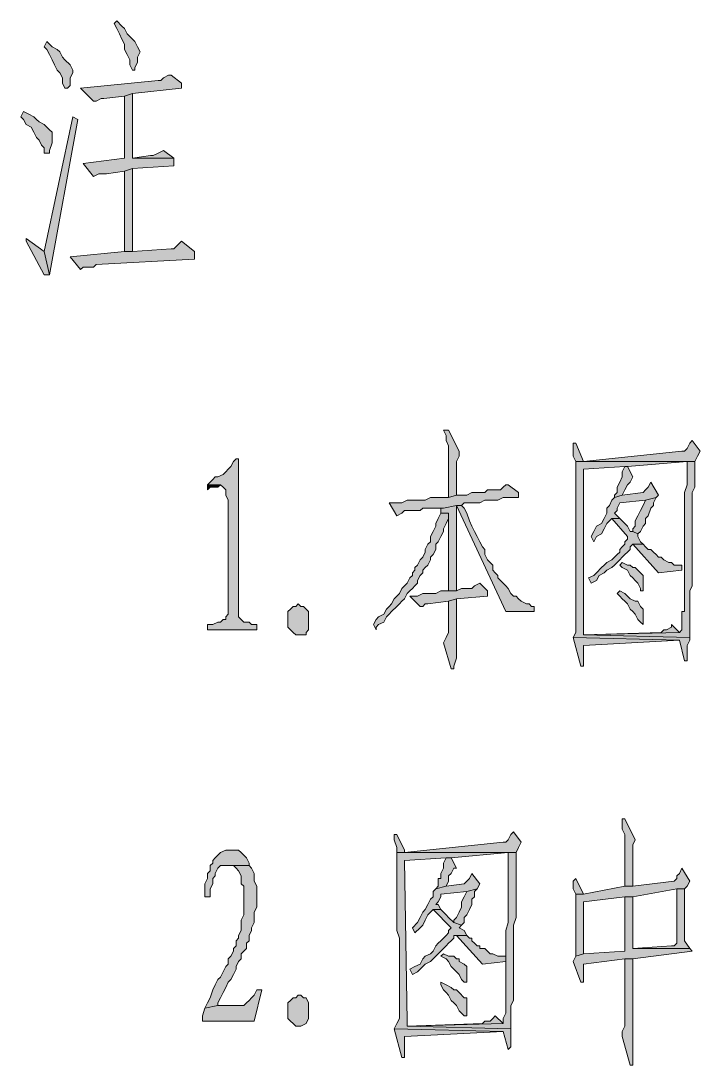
# Model space of a CAD drawing. Header units: millimetres. Extents: x 24 to 410, y 10 to 282.
# Drawn here: x 314.96 to 326.05, y 53.17 to 70.23 of the extents above; entities that cross this region are included whole.
import ezdxf

# ---------------------------------------------------------------- set-up
doc = ezdxf.new("R2010")
doc.units = ezdxf.units.MM

msp = doc.modelspace()

# ---------------------------------------------------------------- hatches: boundary and pattern name
h = msp.add_hatch(color=256)
h.dxf.hatch_style = 2
h.paths.add_polyline_path([(316.526333, 70.231), (316.484, 70.188667), (316.526333, 70.104), (316.568667, 70.019333), (316.611, 69.934667), (316.653333, 69.85), (316.653333, 69.765333), (316.695667, 69.680667), (316.738, 69.596), (316.738, 69.511333), (316.780333, 69.426667), (316.822667, 69.426667), (316.822667, 69.469), (316.865, 69.553667), (316.865, 69.638333), (316.907333, 69.723), (316.865, 69.807667), (316.822667, 69.892333), (316.780333, 69.934667), (316.738, 69.977), (316.695667, 70.019333), (316.653333, 70.104), (316.611, 70.146333)])
h = msp.add_hatch(color=256)
h.dxf.hatch_style = 2
h.paths.add_polyline_path([(315.383333, 69.892333), (315.341, 69.807667), (315.383333, 69.765333), (315.425667, 69.680667), (315.468, 69.596), (315.510333, 69.511333), (315.552667, 69.426667), (315.595, 69.384333), (315.637333, 69.299667), (315.637333, 69.215), (315.679667, 69.130333), (315.722, 69.130333), (315.764333, 69.172667), (315.764333, 69.299667), (315.806667, 69.384333), (315.806667, 69.426667), (315.764333, 69.511333), (315.679667, 69.596), (315.637333, 69.638333), (315.595, 69.723), (315.552667, 69.765333), (315.468, 69.807667)])
h = msp.add_hatch(color=256)
h.dxf.hatch_style = 2
h.paths.add_polyline_path([(317.415333, 69.342), (317.373, 69.342), (317.288333, 69.299667), (317.246, 69.257333), (317.203667, 69.257333), (315.933667, 69.130333), (316.145333, 68.918667), (316.187667, 68.918667), (316.272333, 68.961), (316.314667, 68.961), (316.653333, 69.003333), (316.780333, 69.045667), (317.584667, 69.130333), (317.584667, 69.215)])
h = msp.add_hatch(color=256)
h.dxf.hatch_style = 2
h.paths.add_polyline_path([(316.780333, 69.045667), (316.653333, 69.003333), (316.653333, 67.987333), (315.976, 67.902667), (316.145333, 67.691), (316.23, 67.733333), (316.357, 67.733333), (316.653333, 67.775667), (316.780333, 67.818), (317.457667, 67.860333), (317.457667, 67.987333), (316.780333, 67.987333)])
h = msp.add_hatch(color=256)
h.dxf.hatch_style = 2
h.paths.add_polyline_path([(315.002333, 68.749333), (314.96, 68.664667), (315.002333, 68.622333), (315.044667, 68.537667), (315.129333, 68.495333), (315.171667, 68.410667), (315.214, 68.326), (315.256333, 68.283667), (315.298667, 68.199), (315.341, 68.156667), (315.341, 68.072), (315.425667, 68.072), (315.425667, 68.114333), (315.468, 68.241333), (315.468, 68.410667), (315.425667, 68.453), (315.341, 68.537667), (315.256333, 68.58), (315.214, 68.622333), (315.171667, 68.664667), (315.087, 68.707)])
h = msp.add_hatch(color=256)
h.dxf.hatch_style = 2
h.paths.add_polyline_path([(315.806667, 68.664667), (315.341, 66.463333), (315.425667, 66.082333), (315.891333, 68.622333)])
h = msp.add_hatch(color=256)
h.dxf.hatch_style = 2
h.paths.add_polyline_path([(317.288333, 68.114333), (317.203667, 68.072), (317.119, 68.029667), (317.076667, 68.029667), (316.780333, 67.987333), (317.457667, 67.987333)])
h = msp.add_hatch(color=256)
h.dxf.hatch_style = 2
h.paths.add_polyline_path([(316.780333, 67.818), (316.653333, 67.775667), (316.653333, 66.463333), (316.780333, 66.463333)])
h = msp.add_hatch(color=256)
h.dxf.hatch_style = 2
h.paths.add_polyline_path([(315.044667, 66.675), (315.044667, 66.632667), (315.341, 66.082333), (315.425667, 66.082333), (315.341, 66.463333)])
h = msp.add_hatch(color=256)
h.dxf.hatch_style = 2
h.paths.add_polyline_path([(317.584667, 66.632667), (317.5, 66.548), (317.457667, 66.505667), (317.415333, 66.505667), (316.780333, 66.463333), (316.653333, 66.463333), (315.764333, 66.378667), (315.933667, 66.167), (315.976, 66.209333), (316.145333, 66.209333), (316.187667, 66.251667), (317.796333, 66.336333), (317.796333, 66.463333)])
h = msp.add_hatch(color=256)
h.dxf.hatch_style = 2
h.paths.add_polyline_path([(321.945, 63.542333), (321.860333, 63.542333), (321.902667, 63.457667), (321.902667, 63.373), (321.945, 63.288333), (321.945, 62.441667), (322.072, 62.484), (322.072, 62.907333), (322.072, 62.949667), (322.072, 63.034333), (322.114333, 63.119), (322.114333, 63.203667)])
h = msp.add_hatch(color=256)
h.dxf.hatch_style = 2
h.paths.add_polyline_path([(324.019333, 63.330667), (323.977, 63.330667), (323.977, 63.246), (323.977, 63.119), (324.019333, 63.034333), (325.839667, 63.034333), (325.839667, 62.949667), (325.839667, 62.653333), (325.797333, 62.526333), (325.797333, 60.875333), (325.797333, 60.790667), (325.797333, 60.579), (325.755, 60.579), (325.755, 60.282667), (325.712667, 60.240333), (324.146333, 60.198), (325.882, 60.155667), (325.882, 60.917667), (325.924333, 61.002333), (325.924333, 62.526333), (325.966667, 62.611), (325.966667, 63.034333), (324.146333, 63.034333)])
h = msp.add_hatch(color=256)
h.dxf.hatch_style = 2
h.paths.add_polyline_path([(325.924333, 63.373), (325.882, 63.330667), (325.839667, 63.246), (325.797333, 63.203667), (325.755, 63.203667), (324.146333, 63.034333), (325.966667, 63.034333), (326.009, 63.119), (326.051333, 63.203667)])
h = msp.add_hatch(color=256)
h.dxf.hatch_style = 2
h.paths.add_polyline_path([(318.516, 63.076667), (318.473667, 63.076667), (318.431333, 63.034333), (318.389, 62.949667), (318.346667, 62.907333), (318.304333, 62.865), (318.262, 62.822667), (318.177333, 62.780333), (318.135, 62.780333), (318.092667, 62.738), (318.050333, 62.695667), (318.008, 62.653333), (318.219667, 62.653333), (318.262, 62.611), (318.304333, 62.568667), (318.304333, 62.484), (318.346667, 62.399333), (318.346667, 60.536667), (318.304333, 60.494333), (318.304333, 60.452), (318.262, 60.452), (318.219667, 60.409667), (318.177333, 60.409667), (318.092667, 60.367333), (318.008, 60.367333), (318.008, 60.282667), (318.812333, 60.282667), (318.812333, 60.367333), (318.727667, 60.367333), (318.685333, 60.409667), (318.600667, 60.409667), (318.558333, 60.452), (318.516, 60.494333)])
h = msp.add_hatch(color=256)
h.dxf.hatch_style = 2
h.paths.add_polyline_path([(324.019333, 63.034333), (324.019333, 60.875333), (324.019333, 60.790667), (324.019333, 60.240333), (323.977, 60.155667), (325.712667, 60.113333), (325.797333, 59.774667), (325.839667, 59.774667), (325.839667, 59.817), (325.839667, 60.028667), (325.882, 60.113333), (325.882, 60.155667), (324.146333, 60.198), (324.146333, 62.907333), (324.823667, 62.949667), (324.866, 62.949667), (325.839667, 63.034333)])
h = msp.add_hatch(color=256)
h.dxf.hatch_style = 2
h.paths.add_polyline_path([(324.866, 62.949667), (324.823667, 62.949667), (324.781333, 62.865), (324.781333, 62.780333), (324.739, 62.695667), (324.696667, 62.611), (324.696667, 62.526333), (324.654333, 62.484), (324.654333, 62.441667), (324.781333, 62.484), (324.823667, 62.568667), (324.866, 62.653333), (324.908333, 62.695667), (324.950667, 62.780333)])
h = msp.add_hatch(color=256)
h.dxf.hatch_style = 2
h.paths.add_polyline_path([(318.008, 62.653333), (318.008, 62.568667), (318.050333, 62.611), (318.177333, 62.611), (318.219667, 62.653333)])
h = msp.add_hatch(color=256)
h.dxf.hatch_style = 2
h.paths.add_polyline_path([(322.918667, 62.653333), (322.876333, 62.653333), (322.834, 62.611), (322.791667, 62.568667), (322.58, 62.568667), (322.537667, 62.526333), (322.326, 62.526333), (322.241333, 62.484), (322.072, 62.484), (321.945, 62.441667), (321.902667, 62.441667), (321.818, 62.441667), (321.648667, 62.441667), (321.564, 62.399333), (321.267667, 62.399333), (321.183, 62.357), (320.971333, 62.357), (321.098333, 62.145333), (321.183, 62.187667), (321.225333, 62.23), (321.479333, 62.23), (321.521667, 62.272333), (321.860333, 62.272333), (322.072, 62.314667), (322.156667, 62.314667), (322.199, 62.357), (322.453, 62.357), (322.537667, 62.399333), (322.749333, 62.399333), (322.834, 62.441667), (323.088, 62.441667), (323.088, 62.526333)])
h = msp.add_hatch(color=256)
h.dxf.hatch_style = 2
h.paths.add_polyline_path([(325.247, 62.695667), (325.204667, 62.611), (325.162333, 62.568667), (325.12, 62.526333), (324.781333, 62.484), (324.654333, 62.441667), (324.612, 62.399333), (324.569667, 62.314667), (324.527333, 62.272333), (324.527333, 62.187667), (324.485, 62.103), (324.442667, 62.018333), (324.358, 61.976), (324.315667, 61.891333), (324.273333, 61.806667), (324.315667, 61.722), (324.358, 61.806667), (324.442667, 61.849), (324.485, 61.933667), (324.527333, 62.018333), (324.569667, 62.060667), (324.612, 62.103), (324.739, 62.103), (324.654333, 62.187667), (324.696667, 62.23), (324.696667, 62.272333), (324.739, 62.357), (325.162333, 62.399333), (325.331667, 62.441667), (325.374, 62.484)])
h = msp.add_hatch(color=256)
h.dxf.hatch_style = 2
h.paths.add_polyline_path([(325.331667, 62.441667), (325.162333, 62.399333), (325.12, 62.314667), (325.077667, 62.23), (325.035333, 62.145333), (324.993, 62.060667), (324.993, 61.976), (324.950667, 61.933667), (324.950667, 61.891333), (325.035333, 61.849), (325.077667, 61.891333), (325.12, 61.976), (325.162333, 62.018333), (325.162333, 62.103), (325.204667, 62.145333), (325.247, 62.272333), (325.289333, 62.314667), (325.289333, 62.357)])
h = msp.add_hatch(color=256)
h.dxf.hatch_style = 2
h.paths.add_polyline_path([(322.072, 62.314667), (321.860333, 62.272333), (321.818, 62.272333), (321.818, 62.187667), (321.945, 62.187667), (321.945, 62.060667), (321.945, 60.917667), (322.072, 60.917667), (322.072, 62.103), (322.072, 62.23)])
h = msp.add_hatch(color=256)
h.dxf.hatch_style = 2
h.paths.add_polyline_path([(322.156667, 62.314667), (322.072, 62.314667), (322.876333, 60.579), (323.342, 60.579), (323.342, 60.663667), (323.299667, 60.663667), (323.257333, 60.706), (323.215, 60.706), (323.130333, 60.748333), (323.088, 60.790667), (323.045667, 60.833), (323.003333, 60.833), (322.961, 60.875333), (322.918667, 60.96), (322.876333, 61.002333), (322.834, 61.044667), (322.791667, 61.087), (322.749333, 61.129333), (322.749333, 61.171667), (322.707, 61.214), (322.664667, 61.256333), (322.664667, 61.341), (322.622333, 61.383333), (322.58, 61.425667), (322.537667, 61.510333), (322.537667, 61.595), (322.495333, 61.637333), (322.453, 61.722), (322.410667, 61.806667), (322.368333, 61.891333), (322.326, 61.976), (322.283667, 62.060667), (322.241333, 62.187667), (322.199, 62.272333)])
h = msp.add_hatch(color=256)
h.dxf.hatch_style = 2
h.paths.add_polyline_path([(321.818, 62.187667), (321.775667, 62.103), (321.733333, 62.018333), (321.733333, 61.976), (321.691, 61.891333), (321.648667, 61.806667), (321.648667, 61.722), (321.606333, 61.679667), (321.564, 61.595), (321.564, 61.552667), (321.521667, 61.468), (321.479333, 61.425667), (321.437, 61.341), (321.394667, 61.298667), (321.394667, 61.256333), (321.352333, 61.214), (321.352333, 61.171667), (321.31, 61.129333), (321.267667, 61.044667), (321.225333, 61.002333), (321.183, 60.96), (321.140667, 60.875333), (321.098333, 60.833), (321.056, 60.790667), (321.013667, 60.706), (320.971333, 60.663667), (320.929, 60.621333), (320.886667, 60.536667), (320.802, 60.494333), (320.759667, 60.452), (320.717333, 60.367333), (320.759667, 60.282667), (320.759667, 60.325), (320.802, 60.367333), (320.886667, 60.409667), (320.929, 60.494333), (320.971333, 60.536667), (321.013667, 60.579), (321.098333, 60.663667), (321.140667, 60.706), (321.183, 60.748333), (321.225333, 60.790667), (321.267667, 60.875333), (321.31, 60.917667), (321.352333, 60.96), (321.394667, 61.002333), (321.437, 61.044667), (321.437, 61.087), (321.479333, 61.171667), (321.521667, 61.214), (321.521667, 61.256333), (321.564, 61.298667), (321.606333, 61.341), (321.648667, 61.425667), (321.648667, 61.468), (321.691, 61.510333), (321.733333, 61.595), (321.733333, 61.679667), (321.775667, 61.722), (321.818, 61.806667), (321.860333, 61.891333), (321.860333, 61.933667), (321.902667, 62.018333), (321.945, 62.103), (321.945, 62.187667)])
h = msp.add_hatch(color=256)
h.dxf.hatch_style = 2
h.paths.add_polyline_path([(324.739, 62.103), (324.612, 62.103), (324.866, 61.806667), (324.866, 61.764333), (324.823667, 61.722), (324.823667, 61.679667), (324.781333, 61.637333), (324.739, 61.595), (324.739, 61.552667), (324.696667, 61.510333), (324.654333, 61.468), (324.612, 61.425667), (324.527333, 61.383333), (324.485, 61.341), (324.442667, 61.298667), (324.358, 61.214), (324.315667, 61.171667), (324.231, 61.129333), (324.273333, 61.044667), (324.358, 61.087), (324.400333, 61.171667), (324.485, 61.214), (324.527333, 61.256333), (324.612, 61.298667), (324.654333, 61.341), (324.696667, 61.383333), (324.739, 61.425667), (324.781333, 61.468), (324.823667, 61.510333), (324.866, 61.552667), (324.908333, 61.595), (324.908333, 61.637333), (324.950667, 61.679667), (325.12, 61.679667), (325.077667, 61.722), (325.035333, 61.806667), (325.035333, 61.849), (324.950667, 61.891333), (324.908333, 61.891333), (324.866, 61.976), (324.823667, 62.018333)])
h = msp.add_hatch(color=256)
h.dxf.hatch_style = 2
h.paths.add_polyline_path([(325.12, 61.679667), (324.950667, 61.679667), (325.374, 61.214), (325.755, 61.256333), (325.755, 61.341), (325.712667, 61.341), (325.628, 61.341), (325.585667, 61.383333), (325.543333, 61.383333), (325.458667, 61.425667), (325.416333, 61.468), (325.374, 61.468), (325.331667, 61.510333), (325.289333, 61.552667), (325.247, 61.595), (325.204667, 61.595), (325.162333, 61.637333)])
h = msp.add_hatch(color=256)
h.dxf.hatch_style = 2
h.paths.add_polyline_path([(324.781333, 61.383333), (324.739, 61.341), (324.781333, 61.298667), (324.866, 61.256333), (324.908333, 61.171667), (324.950667, 61.129333), (324.993, 61.087), (325.035333, 61.044667), (325.077667, 60.96), (325.077667, 60.917667), (325.12, 60.917667), (325.12, 61.171667), (325.077667, 61.214), (325.035333, 61.256333), (324.993, 61.298667), (324.950667, 61.298667), (324.908333, 61.341), (324.866, 61.341)])
h = msp.add_hatch(color=256)
h.dxf.hatch_style = 2
h.paths.add_polyline_path([(322.453, 61.044667), (322.368333, 61.002333), (322.326, 60.96), (322.156667, 60.96), (322.072, 60.917667), (321.818, 60.917667), (321.733333, 60.875333), (321.521667, 60.875333), (321.437, 60.833), (321.31, 60.833), (321.479333, 60.663667), (321.521667, 60.663667), (321.564, 60.706), (321.606333, 60.706), (321.945, 60.748333), (322.072, 60.790667), (322.58, 60.833), (322.58, 60.917667)])
h = msp.add_hatch(color=256)
h.dxf.hatch_style = 2
h.paths.add_polyline_path([(324.739, 60.917667), (324.696667, 60.875333), (324.739, 60.833), (324.781333, 60.790667), (324.823667, 60.748333), (324.866, 60.706), (324.908333, 60.621333), (324.950667, 60.579), (324.993, 60.536667), (325.035333, 60.452), (325.077667, 60.409667), (325.12, 60.367333), (325.12, 60.621333), (325.077667, 60.663667), (325.035333, 60.748333), (324.993, 60.748333), (324.908333, 60.790667), (324.866, 60.833), (324.823667, 60.875333)])
h = msp.add_hatch(color=256)
h.dxf.hatch_style = 2
h.paths.add_polyline_path([(322.072, 60.790667), (321.945, 60.748333), (321.945, 60.240333), (321.902667, 60.155667), (321.860333, 60.071), (321.987333, 59.647667), (322.029667, 59.647667), (322.029667, 59.69), (322.072, 59.817), (322.072, 60.071), (322.072, 60.113333)])
h = msp.add_hatch(color=256)
h.dxf.hatch_style = 2
h.paths.add_polyline_path([(319.616667, 60.198), (319.447333, 60.198), (319.405, 60.240333), (319.362667, 60.282667), (319.320333, 60.325), (319.320333, 60.579), (319.362667, 60.621333), (319.405, 60.663667), (319.447333, 60.663667), (319.489667, 60.706), (319.532, 60.663667), (319.574333, 60.663667), (319.616667, 60.621333), (319.659, 60.579), (319.659, 60.282667), (319.616667, 60.240333)])
h = msp.add_hatch(color=256)
h.dxf.hatch_style = 2
h.paths.add_polyline_path([(325.585667, 60.367333), (325.585667, 60.325), (325.501, 60.282667), (325.458667, 60.282667), (325.416333, 60.240333), (324.146333, 60.198), (325.712667, 60.240333)])
h = msp.add_hatch(color=256)
h.dxf.hatch_style = 2
h.paths.add_polyline_path([(323.977, 60.155667), (324.104, 59.69), (324.146333, 59.69), (324.146333, 60.028667), (325.712667, 60.113333)])
h = msp.add_hatch(color=256)
h.dxf.hatch_style = 2
h.paths.add_polyline_path([(324.823667, 57.192333), (324.781333, 57.192333), (324.781333, 57.107667), (324.781333, 57.023), (324.823667, 56.938333), (324.823667, 56.091667), (324.950667, 56.091667), (324.950667, 56.345667), (324.950667, 56.388), (324.950667, 56.769), (324.993, 56.853667)])
h = msp.add_hatch(color=256)
h.dxf.hatch_style = 2
h.paths.add_polyline_path([(321.098333, 56.938333), (321.056, 56.938333), (321.056, 56.853667), (321.098333, 56.726667), (321.098333, 56.642), (322.918667, 56.642), (322.918667, 55.499), (322.876333, 55.372), (322.876333, 54.483), (322.876333, 54.398333), (322.876333, 54.017333), (322.834, 53.932667), (322.834, 53.848), (321.267667, 53.805667), (322.961, 53.763333), (322.961, 54.144333), (323.003333, 54.229), (323.003333, 55.456667), (323.045667, 55.583667), (323.045667, 56.642), (321.225333, 56.642), (321.225333, 56.684333)])
h = msp.add_hatch(color=256)
h.dxf.hatch_style = 2
h.paths.add_polyline_path([(323.003333, 56.980667), (322.961, 56.938333), (322.918667, 56.853667), (322.876333, 56.811333), (322.834, 56.811333), (321.225333, 56.642), (323.045667, 56.642), (323.088, 56.726667), (323.130333, 56.811333)])
h = msp.add_hatch(color=256)
h.dxf.hatch_style = 2
h.paths.add_polyline_path([(318.389, 56.684333), (318.304333, 56.684333), (318.219667, 56.642), (318.177333, 56.599667), (318.135, 56.557333), (318.092667, 56.515), (318.092667, 56.472667), (318.050333, 56.430333), (318.050333, 56.345667), (318.008, 56.303333), (318.008, 56.218667), (317.965667, 56.134), (317.965667, 55.922333), (318.050333, 55.922333), (318.050333, 56.049333), (318.092667, 56.134), (318.092667, 56.218667), (318.135, 56.261), (318.135, 56.303333), (318.177333, 56.388), (318.219667, 56.430333), (318.262, 56.430333), (318.346667, 56.430333), (318.685333, 56.430333), (318.685333, 56.472667), (318.643, 56.557333), (318.600667, 56.599667), (318.558333, 56.642), (318.516, 56.684333)])
h = msp.add_hatch(color=256)
h.dxf.hatch_style = 2
h.paths.add_polyline_path([(321.098333, 56.642), (321.098333, 55.372), (321.140667, 55.245), (321.140667, 54.483), (321.140667, 54.398333), (321.140667, 53.932667), (321.098333, 53.848), (321.056, 53.763333), (322.834, 53.721), (322.918667, 53.424667), (322.961, 53.467), (322.961, 53.763333), (321.267667, 53.805667), (321.267667, 53.890333), (321.225333, 56.515), (321.902667, 56.557333), (321.987333, 56.557333), (322.918667, 56.642)])
h = msp.add_hatch(color=256)
h.dxf.hatch_style = 2
h.paths.add_polyline_path([(321.987333, 56.557333), (321.902667, 56.557333), (321.860333, 56.472667), (321.860333, 56.388), (321.818, 56.303333), (321.818, 56.218667), (321.775667, 56.218667), (321.775667, 56.091667), (321.733333, 56.049333), (321.902667, 56.091667), (321.945, 56.176333), (321.945, 56.261), (321.987333, 56.303333), (322.029667, 56.388), (322.072, 56.388)])
h = msp.add_hatch(color=256)
h.dxf.hatch_style = 2
h.paths.add_polyline_path([(318.685333, 56.430333), (318.346667, 56.430333), (318.389, 56.430333), (318.431333, 56.430333), (318.473667, 56.388), (318.516, 56.345667), (318.558333, 56.261), (318.558333, 56.134), (318.600667, 56.091667), (318.600667, 55.626), (318.558333, 55.541333), (318.558333, 55.372), (318.516, 55.287333), (318.516, 55.245), (318.473667, 55.202667), (318.473667, 55.118), (318.431333, 55.075667), (318.431333, 55.033333), (318.389, 54.948667), (318.346667, 54.906333), (318.346667, 54.821667), (318.304333, 54.779333), (318.262, 54.694667), (318.219667, 54.61), (318.177333, 54.567667), (318.135, 54.483), (318.092667, 54.398333), (318.050333, 54.271333), (318.008, 54.186667), (317.965667, 54.102), (318.177333, 54.144333), (318.177333, 54.186667), (318.219667, 54.271333), (318.262, 54.356), (318.304333, 54.440667), (318.346667, 54.525333), (318.389, 54.567667), (318.431333, 54.652333), (318.473667, 54.737), (318.473667, 54.779333), (318.516, 54.864), (318.558333, 54.906333), (318.558333, 54.991), (318.600667, 55.033333), (318.643, 55.075667), (318.643, 55.160333), (318.685333, 55.202667), (318.685333, 55.287333), (318.727667, 55.372), (318.727667, 55.414333), (318.77, 55.499), (318.77, 55.668333), (318.812333, 55.753), (318.812333, 56.091667), (318.77, 56.176333), (318.77, 56.303333), (318.727667, 56.388)])
h = msp.add_hatch(color=256)
h.dxf.hatch_style = 2
h.paths.add_polyline_path([(322.326, 56.303333), (322.283667, 56.218667), (322.241333, 56.176333), (322.199, 56.134), (321.902667, 56.091667), (321.733333, 56.049333), (321.691, 56.007), (321.691, 55.922333), (321.648667, 55.88), (321.606333, 55.795333), (321.564, 55.710667), (321.521667, 55.668333), (321.479333, 55.583667), (321.437, 55.499), (321.352333, 55.414333), (321.394667, 55.329667), (321.479333, 55.414333), (321.521667, 55.456667), (321.564, 55.541333), (321.606333, 55.626), (321.648667, 55.668333), (321.691, 55.710667), (321.818, 55.710667), (321.775667, 55.795333), (321.733333, 55.795333), (321.775667, 55.837667), (321.818, 55.922333), (321.818, 55.964667), (322.241333, 56.007), (322.410667, 56.049333), (322.453, 56.134)])
h = msp.add_hatch(color=256)
h.dxf.hatch_style = 2
h.paths.add_polyline_path([(325.755, 56.388), (325.712667, 56.303333), (325.670333, 56.261), (325.670333, 56.218667), (325.628, 56.176333), (324.950667, 56.091667), (324.823667, 56.091667), (324.146333, 55.964667), (324.019333, 55.964667), (324.019333, 55.922333), (324.019333, 54.948667), (324.146333, 54.991), (324.146333, 55.033333), (324.146333, 55.118), (324.146333, 55.837667), (324.823667, 55.922333), (324.950667, 55.922333), (325.670333, 56.049333), (325.797333, 56.049333), (325.839667, 56.091667), (325.882, 56.176333)])
h = msp.add_hatch(color=256)
h.dxf.hatch_style = 2
h.paths.add_polyline_path([(324.019333, 56.218667), (323.977, 56.176333), (323.977, 56.049333), (324.019333, 55.964667), (324.146333, 55.964667)])
h = msp.add_hatch(color=256)
h.dxf.hatch_style = 2
h.paths.add_polyline_path([(322.410667, 56.049333), (322.241333, 56.007), (322.199, 55.922333), (322.156667, 55.837667), (322.156667, 55.753), (322.114333, 55.668333), (322.072, 55.583667), (322.029667, 55.541333), (322.029667, 55.499), (322.156667, 55.456667), (322.199, 55.499), (322.199, 55.583667), (322.241333, 55.626), (322.283667, 55.710667), (322.326, 55.795333), (322.326, 55.88), (322.368333, 55.922333), (322.368333, 56.007)])
h = msp.add_hatch(color=256)
h.dxf.hatch_style = 2
h.paths.add_polyline_path([(325.797333, 56.049333), (325.670333, 56.049333), (325.670333, 55.160333), (325.628, 55.118), (325.585667, 55.118), (324.950667, 55.075667), (325.882, 55.075667), (325.797333, 55.202667)])
h = msp.add_hatch(color=256)
h.dxf.hatch_style = 2
h.paths.add_polyline_path([(324.950667, 55.922333), (324.823667, 55.922333), (324.823667, 55.837667), (324.823667, 55.033333), (324.146333, 54.991), (324.019333, 54.948667), (323.977, 54.864), (324.104, 54.525333), (324.146333, 54.525333), (324.146333, 54.61), (324.146333, 54.821667), (324.823667, 54.906333), (324.950667, 54.906333), (325.924333, 55.033333), (325.882, 55.075667), (324.950667, 55.075667), (324.950667, 55.202667), (324.950667, 55.287333), (324.950667, 55.414333)])
h = msp.add_hatch(color=256)
h.dxf.hatch_style = 2
h.paths.add_polyline_path([(321.818, 55.710667), (321.691, 55.710667), (321.987333, 55.414333), (321.945, 55.372), (321.945, 55.329667), (321.902667, 55.287333), (321.860333, 55.245), (321.818, 55.202667), (321.775667, 55.160333), (321.733333, 55.118), (321.691, 55.033333), (321.648667, 54.991), (321.564, 54.948667), (321.521667, 54.906333), (321.479333, 54.821667), (321.394667, 54.779333), (321.31, 54.737), (321.352333, 54.652333), (321.437, 54.694667), (321.521667, 54.779333), (321.564, 54.821667), (321.648667, 54.864), (321.691, 54.906333), (321.733333, 54.948667), (321.775667, 54.991), (321.818, 55.033333), (321.860333, 55.075667), (321.902667, 55.118), (321.945, 55.160333), (321.987333, 55.202667), (322.029667, 55.245), (322.029667, 55.287333), (322.072, 55.287333), (322.241333, 55.287333), (322.199, 55.372), (322.114333, 55.414333), (322.156667, 55.456667), (322.029667, 55.499), (321.945, 55.583667), (321.902667, 55.626)])
h = msp.add_hatch(color=256)
h.dxf.hatch_style = 2
h.paths.add_polyline_path([(322.241333, 55.287333), (322.072, 55.287333), (322.495333, 54.821667), (322.876333, 54.864), (322.876333, 54.948667), (322.791667, 54.948667), (322.749333, 54.948667), (322.664667, 54.991), (322.622333, 54.991), (322.58, 55.033333), (322.537667, 55.075667), (322.453, 55.075667), (322.453, 55.118), (322.410667, 55.118), (322.368333, 55.160333), (322.326, 55.202667), (322.326, 55.245), (322.283667, 55.245)])
h = msp.add_hatch(color=256)
h.dxf.hatch_style = 2
h.paths.add_polyline_path([(321.860333, 54.991), (321.818, 54.948667), (321.902667, 54.906333), (321.945, 54.864), (321.987333, 54.779333), (322.029667, 54.737), (322.072, 54.694667), (322.114333, 54.652333), (322.156667, 54.567667), (322.199, 54.525333), (322.241333, 54.525333), (322.241333, 54.567667), (322.241333, 54.779333), (322.199, 54.821667), (322.114333, 54.864), (322.114333, 54.906333), (322.072, 54.906333), (322.029667, 54.948667), (321.945, 54.948667)])
h = msp.add_hatch(color=256)
h.dxf.hatch_style = 2
h.paths.add_polyline_path([(324.950667, 54.906333), (324.823667, 54.906333), (324.823667, 54.779333), (324.823667, 53.805667), (324.781333, 53.721), (324.781333, 53.636333), (324.908333, 53.170667), (324.950667, 53.170667), (324.950667, 53.763333), (324.950667, 53.975), (324.950667, 54.144333)])
h = msp.add_hatch(color=256)
h.dxf.hatch_style = 2
h.paths.add_polyline_path([(321.818, 54.525333), (321.818, 54.483), (321.860333, 54.398333), (321.902667, 54.356), (321.945, 54.313667), (321.987333, 54.229), (322.029667, 54.186667), (322.072, 54.144333), (322.114333, 54.059667), (322.156667, 54.017333), (322.199, 53.975), (322.241333, 53.975), (322.241333, 54.017333), (322.241333, 54.271333), (322.199, 54.271333), (322.114333, 54.356), (322.072, 54.398333), (322.029667, 54.398333), (321.987333, 54.440667), (321.902667, 54.483)])
h = msp.add_hatch(color=256)
h.dxf.hatch_style = 2
h.paths.add_polyline_path([(318.897, 54.398333), (318.812333, 54.398333), (318.77, 54.313667), (318.727667, 54.271333), (318.685333, 54.229), (318.643, 54.186667), (318.600667, 54.144333), (318.177333, 54.144333), (317.965667, 54.102), (317.923333, 53.975), (317.923333, 53.890333), (318.77, 53.890333)])
h = msp.add_hatch(color=256)
h.dxf.hatch_style = 2
h.paths.add_polyline_path([(319.616667, 53.848), (319.532, 53.805667), (319.447333, 53.805667), (319.405, 53.848), (319.362667, 53.890333), (319.320333, 53.932667), (319.320333, 54.186667), (319.362667, 54.229), (319.405, 54.271333), (319.447333, 54.271333), (319.489667, 54.313667), (319.532, 54.313667), (319.574333, 54.271333), (319.616667, 54.271333), (319.659, 54.186667), (319.659, 53.932667)])
h = msp.add_hatch(color=256)
h.dxf.hatch_style = 2
h.paths.add_polyline_path([(322.707, 53.975), (322.664667, 53.932667), (322.622333, 53.890333), (322.537667, 53.890333), (322.495333, 53.848), (321.267667, 53.805667), (322.834, 53.848)])
h = msp.add_hatch(color=256)
h.dxf.hatch_style = 2
h.paths.add_polyline_path([(321.056, 53.763333), (321.183, 53.297667), (321.225333, 53.297667), (321.225333, 53.636333), (322.834, 53.721)])

# ---------------------------------------------------------------- linework, layer by layer
at = {"lineweight": 0}
for points in [[(316.526333, 70.231), (316.484, 70.188667), (316.526333, 70.104), (316.568667, 70.019333), (316.611, 69.934667), (316.653333, 69.85), (316.653333, 69.765333), (316.695667, 69.680667), (316.738, 69.596), (316.738, 69.511333), (316.780333, 69.426667), (316.822667, 69.426667), (316.822667, 69.469), (316.865, 69.553667), (316.865, 69.638333), (316.907333, 69.723), (316.865, 69.807667), (316.822667, 69.892333), (316.780333, 69.934667), (316.738, 69.977), (316.695667, 70.019333), (316.653333, 70.104), (316.611, 70.146333)], [(315.383333, 69.892333), (315.341, 69.807667), (315.383333, 69.765333), (315.425667, 69.680667), (315.468, 69.596), (315.510333, 69.511333), (315.552667, 69.426667), (315.595, 69.384333), (315.637333, 69.299667), (315.637333, 69.215), (315.679667, 69.130333), (315.722, 69.130333), (315.764333, 69.172667), (315.764333, 69.299667), (315.806667, 69.384333), (315.806667, 69.426667), (315.764333, 69.511333), (315.679667, 69.596), (315.637333, 69.638333), (315.595, 69.723), (315.552667, 69.765333), (315.468, 69.807667)], [(317.415333, 69.342), (317.373, 69.342), (317.288333, 69.299667), (317.246, 69.257333), (317.203667, 69.257333), (315.933667, 69.130333), (316.145333, 68.918667), (316.187667, 68.918667), (316.272333, 68.961), (316.314667, 68.961), (316.653333, 69.003333), (316.780333, 69.045667), (317.584667, 69.130333), (317.584667, 69.215)], [(316.780333, 69.045667), (316.653333, 69.003333), (316.653333, 67.987333), (315.976, 67.902667), (316.145333, 67.691), (316.23, 67.733333), (316.357, 67.733333), (316.653333, 67.775667), (316.780333, 67.818), (317.457667, 67.860333), (317.457667, 67.987333), (316.780333, 67.987333)], [(315.002333, 68.749333), (314.96, 68.664667), (315.002333, 68.622333), (315.044667, 68.537667), (315.129333, 68.495333), (315.171667, 68.410667), (315.214, 68.326), (315.256333, 68.283667), (315.298667, 68.199), (315.341, 68.156667), (315.341, 68.072), (315.425667, 68.072), (315.425667, 68.114333), (315.468, 68.241333), (315.468, 68.410667), (315.425667, 68.453), (315.341, 68.537667), (315.256333, 68.58), (315.214, 68.622333), (315.171667, 68.664667), (315.087, 68.707)], [(315.806667, 68.664667), (315.341, 66.463333), (315.425667, 66.082333), (315.891333, 68.622333)], [(317.288333, 68.114333), (317.203667, 68.072), (317.119, 68.029667), (317.076667, 68.029667), (316.780333, 67.987333), (317.457667, 67.987333)], [(316.780333, 67.818), (316.653333, 67.775667), (316.653333, 66.463333), (316.780333, 66.463333)], [(315.044667, 66.675), (315.044667, 66.632667), (315.341, 66.082333), (315.425667, 66.082333), (315.341, 66.463333)], [(317.584667, 66.632667), (317.5, 66.548), (317.457667, 66.505667), (317.415333, 66.505667), (316.780333, 66.463333), (316.653333, 66.463333), (315.764333, 66.378667), (315.933667, 66.167), (315.976, 66.209333), (316.145333, 66.209333), (316.187667, 66.251667), (317.796333, 66.336333), (317.796333, 66.463333)], [(321.945, 63.542333), (321.860333, 63.542333), (321.902667, 63.457667), (321.902667, 63.373), (321.945, 63.288333), (321.945, 62.441667), (322.072, 62.484), (322.072, 62.907333), (322.072, 62.949667), (322.072, 63.034333), (322.114333, 63.119), (322.114333, 63.203667)], [(324.019333, 63.330667), (323.977, 63.330667), (323.977, 63.246), (323.977, 63.119), (324.019333, 63.034333), (325.839667, 63.034333), (325.839667, 62.949667), (325.839667, 62.653333), (325.797333, 62.526333), (325.797333, 60.875333), (325.797333, 60.790667), (325.797333, 60.579), (325.755, 60.579), (325.755, 60.282667), (325.712667, 60.240333), (324.146333, 60.198), (325.882, 60.155667), (325.882, 60.917667), (325.924333, 61.002333), (325.924333, 62.526333), (325.966667, 62.611), (325.966667, 63.034333), (324.146333, 63.034333)], [(325.924333, 63.373), (325.882, 63.330667), (325.839667, 63.246), (325.797333, 63.203667), (325.755, 63.203667), (324.146333, 63.034333), (325.966667, 63.034333), (326.009, 63.119), (326.051333, 63.203667)], [(318.516, 63.076667), (318.473667, 63.076667), (318.431333, 63.034333), (318.389, 62.949667), (318.346667, 62.907333), (318.304333, 62.865), (318.262, 62.822667), (318.177333, 62.780333), (318.135, 62.780333), (318.092667, 62.738), (318.050333, 62.695667), (318.008, 62.653333), (318.219667, 62.653333), (318.262, 62.611), (318.304333, 62.568667), (318.304333, 62.484), (318.346667, 62.399333), (318.346667, 60.536667), (318.304333, 60.494333), (318.304333, 60.452), (318.262, 60.452), (318.219667, 60.409667), (318.177333, 60.409667), (318.092667, 60.367333), (318.008, 60.367333), (318.008, 60.282667), (318.812333, 60.282667), (318.812333, 60.367333), (318.727667, 60.367333), (318.685333, 60.409667), (318.600667, 60.409667), (318.558333, 60.452), (318.516, 60.494333)], [(324.019333, 63.034333), (324.019333, 60.875333), (324.019333, 60.790667), (324.019333, 60.240333), (323.977, 60.155667), (325.712667, 60.113333), (325.797333, 59.774667), (325.839667, 59.774667), (325.839667, 59.817), (325.839667, 60.028667), (325.882, 60.113333), (325.882, 60.155667), (324.146333, 60.198), (324.146333, 62.907333), (324.823667, 62.949667), (324.866, 62.949667), (325.839667, 63.034333)], [(324.866, 62.949667), (324.823667, 62.949667), (324.781333, 62.865), (324.781333, 62.780333), (324.739, 62.695667), (324.696667, 62.611), (324.696667, 62.526333), (324.654333, 62.484), (324.654333, 62.441667), (324.781333, 62.484), (324.823667, 62.568667), (324.866, 62.653333), (324.908333, 62.695667), (324.950667, 62.780333)], [(318.008, 62.653333), (318.008, 62.568667), (318.050333, 62.611), (318.177333, 62.611), (318.219667, 62.653333)], [(322.918667, 62.653333), (322.876333, 62.653333), (322.834, 62.611), (322.791667, 62.568667), (322.58, 62.568667), (322.537667, 62.526333), (322.326, 62.526333), (322.241333, 62.484), (322.072, 62.484), (321.945, 62.441667), (321.902667, 62.441667), (321.818, 62.441667), (321.648667, 62.441667), (321.564, 62.399333), (321.267667, 62.399333), (321.183, 62.357), (320.971333, 62.357), (321.098333, 62.145333), (321.183, 62.187667), (321.225333, 62.23), (321.479333, 62.23), (321.521667, 62.272333), (321.860333, 62.272333), (322.072, 62.314667), (322.156667, 62.314667), (322.199, 62.357), (322.453, 62.357), (322.537667, 62.399333), (322.749333, 62.399333), (322.834, 62.441667), (323.088, 62.441667), (323.088, 62.526333)], [(325.247, 62.695667), (325.204667, 62.611), (325.162333, 62.568667), (325.12, 62.526333), (324.781333, 62.484), (324.654333, 62.441667), (324.612, 62.399333), (324.569667, 62.314667), (324.527333, 62.272333), (324.527333, 62.187667), (324.485, 62.103), (324.442667, 62.018333), (324.358, 61.976), (324.315667, 61.891333), (324.273333, 61.806667), (324.315667, 61.722), (324.358, 61.806667), (324.442667, 61.849), (324.485, 61.933667), (324.527333, 62.018333), (324.569667, 62.060667), (324.612, 62.103), (324.739, 62.103), (324.654333, 62.187667), (324.696667, 62.23), (324.696667, 62.272333), (324.739, 62.357), (325.162333, 62.399333), (325.331667, 62.441667), (325.374, 62.484)], [(325.331667, 62.441667), (325.162333, 62.399333), (325.12, 62.314667), (325.077667, 62.23), (325.035333, 62.145333), (324.993, 62.060667), (324.993, 61.976), (324.950667, 61.933667), (324.950667, 61.891333), (325.035333, 61.849), (325.077667, 61.891333), (325.12, 61.976), (325.162333, 62.018333), (325.162333, 62.103), (325.204667, 62.145333), (325.247, 62.272333), (325.289333, 62.314667), (325.289333, 62.357)], [(322.072, 62.314667), (321.860333, 62.272333), (321.818, 62.272333), (321.818, 62.187667), (321.945, 62.187667), (321.945, 62.060667), (321.945, 60.917667), (322.072, 60.917667), (322.072, 62.103), (322.072, 62.23)], [(322.156667, 62.314667), (322.072, 62.314667), (322.876333, 60.579), (323.342, 60.579), (323.342, 60.663667), (323.299667, 60.663667), (323.257333, 60.706), (323.215, 60.706), (323.130333, 60.748333), (323.088, 60.790667), (323.045667, 60.833), (323.003333, 60.833), (322.961, 60.875333), (322.918667, 60.96), (322.876333, 61.002333), (322.834, 61.044667), (322.791667, 61.087), (322.749333, 61.129333), (322.749333, 61.171667), (322.707, 61.214), (322.664667, 61.256333), (322.664667, 61.341), (322.622333, 61.383333), (322.58, 61.425667), (322.537667, 61.510333), (322.537667, 61.595), (322.495333, 61.637333), (322.453, 61.722), (322.410667, 61.806667), (322.368333, 61.891333), (322.326, 61.976), (322.283667, 62.060667), (322.241333, 62.187667), (322.199, 62.272333)], [(321.818, 62.187667), (321.775667, 62.103), (321.733333, 62.018333), (321.733333, 61.976), (321.691, 61.891333), (321.648667, 61.806667), (321.648667, 61.722), (321.606333, 61.679667), (321.564, 61.595), (321.564, 61.552667), (321.521667, 61.468), (321.479333, 61.425667), (321.437, 61.341), (321.394667, 61.298667), (321.394667, 61.256333), (321.352333, 61.214), (321.352333, 61.171667), (321.31, 61.129333), (321.267667, 61.044667), (321.225333, 61.002333), (321.183, 60.96), (321.140667, 60.875333), (321.098333, 60.833), (321.056, 60.790667), (321.013667, 60.706), (320.971333, 60.663667), (320.929, 60.621333), (320.886667, 60.536667), (320.802, 60.494333), (320.759667, 60.452), (320.717333, 60.367333), (320.759667, 60.282667), (320.759667, 60.325), (320.802, 60.367333), (320.886667, 60.409667), (320.929, 60.494333), (320.971333, 60.536667), (321.013667, 60.579), (321.098333, 60.663667), (321.140667, 60.706), (321.183, 60.748333), (321.225333, 60.790667), (321.267667, 60.875333), (321.31, 60.917667), (321.352333, 60.96), (321.394667, 61.002333), (321.437, 61.044667), (321.437, 61.087), (321.479333, 61.171667), (321.521667, 61.214), (321.521667, 61.256333), (321.564, 61.298667), (321.606333, 61.341), (321.648667, 61.425667), (321.648667, 61.468), (321.691, 61.510333), (321.733333, 61.595), (321.733333, 61.679667), (321.775667, 61.722), (321.818, 61.806667), (321.860333, 61.891333), (321.860333, 61.933667), (321.902667, 62.018333), (321.945, 62.103), (321.945, 62.187667)], [(324.739, 62.103), (324.612, 62.103), (324.866, 61.806667), (324.866, 61.764333), (324.823667, 61.722), (324.823667, 61.679667), (324.781333, 61.637333), (324.739, 61.595), (324.739, 61.552667), (324.696667, 61.510333), (324.654333, 61.468), (324.612, 61.425667), (324.527333, 61.383333), (324.485, 61.341), (324.442667, 61.298667), (324.358, 61.214), (324.315667, 61.171667), (324.231, 61.129333), (324.273333, 61.044667), (324.358, 61.087), (324.400333, 61.171667), (324.485, 61.214), (324.527333, 61.256333), (324.612, 61.298667), (324.654333, 61.341), (324.696667, 61.383333), (324.739, 61.425667), (324.781333, 61.468), (324.823667, 61.510333), (324.866, 61.552667), (324.908333, 61.595), (324.908333, 61.637333), (324.950667, 61.679667), (325.12, 61.679667), (325.077667, 61.722), (325.035333, 61.806667), (325.035333, 61.849), (324.950667, 61.891333), (324.908333, 61.891333), (324.866, 61.976), (324.823667, 62.018333)], [(325.12, 61.679667), (324.950667, 61.679667), (325.374, 61.214), (325.755, 61.256333), (325.755, 61.341), (325.712667, 61.341), (325.628, 61.341), (325.585667, 61.383333), (325.543333, 61.383333), (325.458667, 61.425667), (325.416333, 61.468), (325.374, 61.468), (325.331667, 61.510333), (325.289333, 61.552667), (325.247, 61.595), (325.204667, 61.595), (325.162333, 61.637333)], [(324.781333, 61.383333), (324.739, 61.341), (324.781333, 61.298667), (324.866, 61.256333), (324.908333, 61.171667), (324.950667, 61.129333), (324.993, 61.087), (325.035333, 61.044667), (325.077667, 60.96), (325.077667, 60.917667), (325.12, 60.917667), (325.12, 61.171667), (325.077667, 61.214), (325.035333, 61.256333), (324.993, 61.298667), (324.950667, 61.298667), (324.908333, 61.341), (324.866, 61.341)], [(322.453, 61.044667), (322.368333, 61.002333), (322.326, 60.96), (322.156667, 60.96), (322.072, 60.917667), (321.818, 60.917667), (321.733333, 60.875333), (321.521667, 60.875333), (321.437, 60.833), (321.31, 60.833), (321.479333, 60.663667), (321.521667, 60.663667), (321.564, 60.706), (321.606333, 60.706), (321.945, 60.748333), (322.072, 60.790667), (322.58, 60.833), (322.58, 60.917667)], [(324.739, 60.917667), (324.696667, 60.875333), (324.739, 60.833), (324.781333, 60.790667), (324.823667, 60.748333), (324.866, 60.706), (324.908333, 60.621333), (324.950667, 60.579), (324.993, 60.536667), (325.035333, 60.452), (325.077667, 60.409667), (325.12, 60.367333), (325.12, 60.621333), (325.077667, 60.663667), (325.035333, 60.748333), (324.993, 60.748333), (324.908333, 60.790667), (324.866, 60.833), (324.823667, 60.875333)], [(322.072, 60.790667), (321.945, 60.748333), (321.945, 60.240333), (321.902667, 60.155667), (321.860333, 60.071), (321.987333, 59.647667), (322.029667, 59.647667), (322.029667, 59.69), (322.072, 59.817), (322.072, 60.071), (322.072, 60.113333)], [(319.616667, 60.198), (319.447333, 60.198), (319.405, 60.240333), (319.362667, 60.282667), (319.320333, 60.325), (319.320333, 60.579), (319.362667, 60.621333), (319.405, 60.663667), (319.447333, 60.663667), (319.489667, 60.706), (319.532, 60.663667), (319.574333, 60.663667), (319.616667, 60.621333), (319.659, 60.579), (319.659, 60.282667), (319.616667, 60.240333)], [(325.585667, 60.367333), (325.585667, 60.325), (325.501, 60.282667), (325.458667, 60.282667), (325.416333, 60.240333), (324.146333, 60.198), (325.712667, 60.240333)], [(323.977, 60.155667), (324.104, 59.69), (324.146333, 59.69), (324.146333, 60.028667), (325.712667, 60.113333)], [(324.823667, 57.192333), (324.781333, 57.192333), (324.781333, 57.107667), (324.781333, 57.023), (324.823667, 56.938333), (324.823667, 56.091667), (324.950667, 56.091667), (324.950667, 56.345667), (324.950667, 56.388), (324.950667, 56.769), (324.993, 56.853667)], [(321.098333, 56.938333), (321.056, 56.938333), (321.056, 56.853667), (321.098333, 56.726667), (321.098333, 56.642), (322.918667, 56.642), (322.918667, 55.499), (322.876333, 55.372), (322.876333, 54.483), (322.876333, 54.398333), (322.876333, 54.017333), (322.834, 53.932667), (322.834, 53.848), (321.267667, 53.805667), (322.961, 53.763333), (322.961, 54.144333), (323.003333, 54.229), (323.003333, 55.456667), (323.045667, 55.583667), (323.045667, 56.642), (321.225333, 56.642), (321.225333, 56.684333)], [(323.003333, 56.980667), (322.961, 56.938333), (322.918667, 56.853667), (322.876333, 56.811333), (322.834, 56.811333), (321.225333, 56.642), (323.045667, 56.642), (323.088, 56.726667), (323.130333, 56.811333)], [(318.389, 56.684333), (318.304333, 56.684333), (318.219667, 56.642), (318.177333, 56.599667), (318.135, 56.557333), (318.092667, 56.515), (318.092667, 56.472667), (318.050333, 56.430333), (318.050333, 56.345667), (318.008, 56.303333), (318.008, 56.218667), (317.965667, 56.134), (317.965667, 55.922333), (318.050333, 55.922333), (318.050333, 56.049333), (318.092667, 56.134), (318.092667, 56.218667), (318.135, 56.261), (318.135, 56.303333), (318.177333, 56.388), (318.219667, 56.430333), (318.262, 56.430333), (318.346667, 56.430333), (318.685333, 56.430333), (318.685333, 56.472667), (318.643, 56.557333), (318.600667, 56.599667), (318.558333, 56.642), (318.516, 56.684333)], [(321.098333, 56.642), (321.098333, 55.372), (321.140667, 55.245), (321.140667, 54.483), (321.140667, 54.398333), (321.140667, 53.932667), (321.098333, 53.848), (321.056, 53.763333), (322.834, 53.721), (322.918667, 53.424667), (322.961, 53.467), (322.961, 53.763333), (321.267667, 53.805667), (321.267667, 53.890333), (321.225333, 56.515), (321.902667, 56.557333), (321.987333, 56.557333), (322.918667, 56.642)], [(321.987333, 56.557333), (321.902667, 56.557333), (321.860333, 56.472667), (321.860333, 56.388), (321.818, 56.303333), (321.818, 56.218667), (321.775667, 56.218667), (321.775667, 56.091667), (321.733333, 56.049333), (321.902667, 56.091667), (321.945, 56.176333), (321.945, 56.261), (321.987333, 56.303333), (322.029667, 56.388), (322.072, 56.388)], [(318.685333, 56.430333), (318.346667, 56.430333), (318.389, 56.430333), (318.431333, 56.430333), (318.473667, 56.388), (318.516, 56.345667), (318.558333, 56.261), (318.558333, 56.134), (318.600667, 56.091667), (318.600667, 55.626), (318.558333, 55.541333), (318.558333, 55.372), (318.516, 55.287333), (318.516, 55.245), (318.473667, 55.202667), (318.473667, 55.118), (318.431333, 55.075667), (318.431333, 55.033333), (318.389, 54.948667), (318.346667, 54.906333), (318.346667, 54.821667), (318.304333, 54.779333), (318.262, 54.694667), (318.219667, 54.61), (318.177333, 54.567667), (318.135, 54.483), (318.092667, 54.398333), (318.050333, 54.271333), (318.008, 54.186667), (317.965667, 54.102), (318.177333, 54.144333), (318.177333, 54.186667), (318.219667, 54.271333), (318.262, 54.356), (318.304333, 54.440667), (318.346667, 54.525333), (318.389, 54.567667), (318.431333, 54.652333), (318.473667, 54.737), (318.473667, 54.779333), (318.516, 54.864), (318.558333, 54.906333), (318.558333, 54.991), (318.600667, 55.033333), (318.643, 55.075667), (318.643, 55.160333), (318.685333, 55.202667), (318.685333, 55.287333), (318.727667, 55.372), (318.727667, 55.414333), (318.77, 55.499), (318.77, 55.668333), (318.812333, 55.753), (318.812333, 56.091667), (318.77, 56.176333), (318.77, 56.303333), (318.727667, 56.388)], [(322.326, 56.303333), (322.283667, 56.218667), (322.241333, 56.176333), (322.199, 56.134), (321.902667, 56.091667), (321.733333, 56.049333), (321.691, 56.007), (321.691, 55.922333), (321.648667, 55.88), (321.606333, 55.795333), (321.564, 55.710667), (321.521667, 55.668333), (321.479333, 55.583667), (321.437, 55.499), (321.352333, 55.414333), (321.394667, 55.329667), (321.479333, 55.414333), (321.521667, 55.456667), (321.564, 55.541333), (321.606333, 55.626), (321.648667, 55.668333), (321.691, 55.710667), (321.818, 55.710667), (321.775667, 55.795333), (321.733333, 55.795333), (321.775667, 55.837667), (321.818, 55.922333), (321.818, 55.964667), (322.241333, 56.007), (322.410667, 56.049333), (322.453, 56.134)], [(325.755, 56.388), (325.712667, 56.303333), (325.670333, 56.261), (325.670333, 56.218667), (325.628, 56.176333), (324.950667, 56.091667), (324.823667, 56.091667), (324.146333, 55.964667), (324.019333, 55.964667), (324.019333, 55.922333), (324.019333, 54.948667), (324.146333, 54.991), (324.146333, 55.033333), (324.146333, 55.118), (324.146333, 55.837667), (324.823667, 55.922333), (324.950667, 55.922333), (325.670333, 56.049333), (325.797333, 56.049333), (325.839667, 56.091667), (325.882, 56.176333)], [(324.019333, 56.218667), (323.977, 56.176333), (323.977, 56.049333), (324.019333, 55.964667), (324.146333, 55.964667)], [(322.410667, 56.049333), (322.241333, 56.007), (322.199, 55.922333), (322.156667, 55.837667), (322.156667, 55.753), (322.114333, 55.668333), (322.072, 55.583667), (322.029667, 55.541333), (322.029667, 55.499), (322.156667, 55.456667), (322.199, 55.499), (322.199, 55.583667), (322.241333, 55.626), (322.283667, 55.710667), (322.326, 55.795333), (322.326, 55.88), (322.368333, 55.922333), (322.368333, 56.007)], [(325.797333, 56.049333), (325.670333, 56.049333), (325.670333, 55.160333), (325.628, 55.118), (325.585667, 55.118), (324.950667, 55.075667), (325.882, 55.075667), (325.797333, 55.202667)], [(324.950667, 55.922333), (324.823667, 55.922333), (324.823667, 55.837667), (324.823667, 55.033333), (324.146333, 54.991), (324.019333, 54.948667), (323.977, 54.864), (324.104, 54.525333), (324.146333, 54.525333), (324.146333, 54.61), (324.146333, 54.821667), (324.823667, 54.906333), (324.950667, 54.906333), (325.924333, 55.033333), (325.882, 55.075667), (324.950667, 55.075667), (324.950667, 55.202667), (324.950667, 55.287333), (324.950667, 55.414333)], [(321.818, 55.710667), (321.691, 55.710667), (321.987333, 55.414333), (321.945, 55.372), (321.945, 55.329667), (321.902667, 55.287333), (321.860333, 55.245), (321.818, 55.202667), (321.775667, 55.160333), (321.733333, 55.118), (321.691, 55.033333), (321.648667, 54.991), (321.564, 54.948667), (321.521667, 54.906333), (321.479333, 54.821667), (321.394667, 54.779333), (321.31, 54.737), (321.352333, 54.652333), (321.437, 54.694667), (321.521667, 54.779333), (321.564, 54.821667), (321.648667, 54.864), (321.691, 54.906333), (321.733333, 54.948667), (321.775667, 54.991), (321.818, 55.033333), (321.860333, 55.075667), (321.902667, 55.118), (321.945, 55.160333), (321.987333, 55.202667), (322.029667, 55.245), (322.029667, 55.287333), (322.072, 55.287333), (322.241333, 55.287333), (322.199, 55.372), (322.114333, 55.414333), (322.156667, 55.456667), (322.029667, 55.499), (321.945, 55.583667), (321.902667, 55.626)], [(322.241333, 55.287333), (322.072, 55.287333), (322.495333, 54.821667), (322.876333, 54.864), (322.876333, 54.948667), (322.791667, 54.948667), (322.749333, 54.948667), (322.664667, 54.991), (322.622333, 54.991), (322.58, 55.033333), (322.537667, 55.075667), (322.453, 55.075667), (322.453, 55.118), (322.410667, 55.118), (322.368333, 55.160333), (322.326, 55.202667), (322.326, 55.245), (322.283667, 55.245)], [(321.860333, 54.991), (321.818, 54.948667), (321.902667, 54.906333), (321.945, 54.864), (321.987333, 54.779333), (322.029667, 54.737), (322.072, 54.694667), (322.114333, 54.652333), (322.156667, 54.567667), (322.199, 54.525333), (322.241333, 54.525333), (322.241333, 54.567667), (322.241333, 54.779333), (322.199, 54.821667), (322.114333, 54.864), (322.114333, 54.906333), (322.072, 54.906333), (322.029667, 54.948667), (321.945, 54.948667)], [(324.950667, 54.906333), (324.823667, 54.906333), (324.823667, 54.779333), (324.823667, 53.805667), (324.781333, 53.721), (324.781333, 53.636333), (324.908333, 53.170667), (324.950667, 53.170667), (324.950667, 53.763333), (324.950667, 53.975), (324.950667, 54.144333)], [(321.818, 54.525333), (321.818, 54.483), (321.860333, 54.398333), (321.902667, 54.356), (321.945, 54.313667), (321.987333, 54.229), (322.029667, 54.186667), (322.072, 54.144333), (322.114333, 54.059667), (322.156667, 54.017333), (322.199, 53.975), (322.241333, 53.975), (322.241333, 54.017333), (322.241333, 54.271333), (322.199, 54.271333), (322.114333, 54.356), (322.072, 54.398333), (322.029667, 54.398333), (321.987333, 54.440667), (321.902667, 54.483)], [(318.897, 54.398333), (318.812333, 54.398333), (318.77, 54.313667), (318.727667, 54.271333), (318.685333, 54.229), (318.643, 54.186667), (318.600667, 54.144333), (318.177333, 54.144333), (317.965667, 54.102), (317.923333, 53.975), (317.923333, 53.890333), (318.77, 53.890333)], [(319.616667, 53.848), (319.532, 53.805667), (319.447333, 53.805667), (319.405, 53.848), (319.362667, 53.890333), (319.320333, 53.932667), (319.320333, 54.186667), (319.362667, 54.229), (319.405, 54.271333), (319.447333, 54.271333), (319.489667, 54.313667), (319.532, 54.313667), (319.574333, 54.271333), (319.616667, 54.271333), (319.659, 54.186667), (319.659, 53.932667)], [(322.707, 53.975), (322.664667, 53.932667), (322.622333, 53.890333), (322.537667, 53.890333), (322.495333, 53.848), (321.267667, 53.805667), (322.834, 53.848)], [(321.056, 53.763333), (321.183, 53.297667), (321.225333, 53.297667), (321.225333, 53.636333), (322.834, 53.721)]]:
    msp.add_lwpolyline(points, close=True, dxfattribs=at)

doc.saveas('drawing.dxf')
